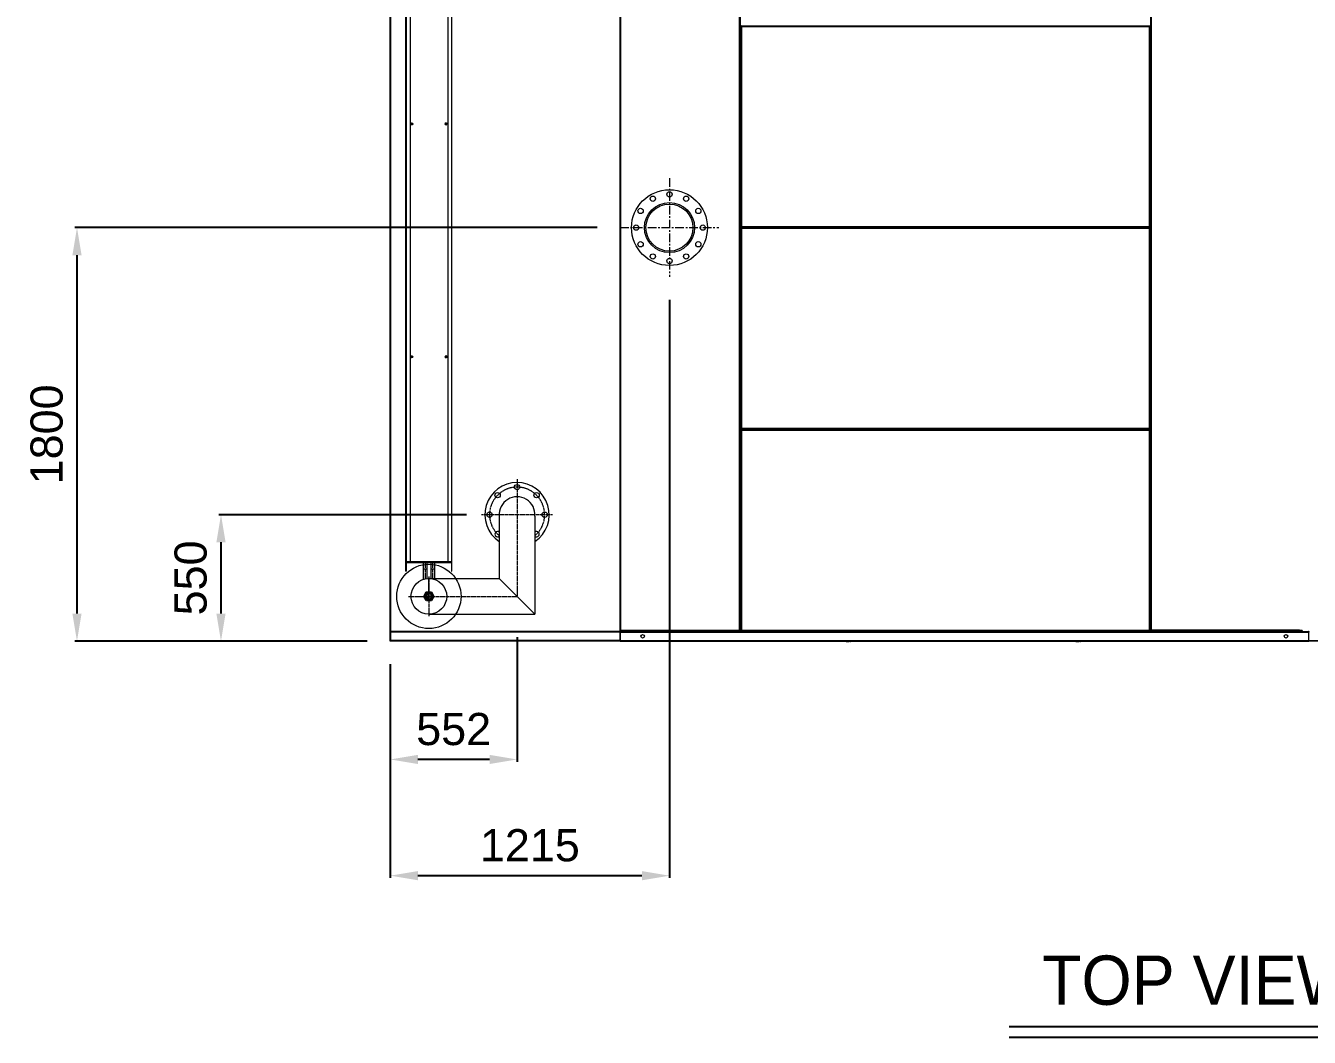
# Model space of a CAD drawing. Header units: millimetres. Extents: x -17070 to 48083, y -291348 to 45670.
# Drawn here: x 26189 to 31776, y 37842 to 42245 of the extents above; entities that cross this region are included whole.
import ezdxf
from ezdxf.enums import TextEntityAlignment as Align

# ---------------------------------------------------------------- set-up
doc = ezdxf.new("R2010")
doc.units = ezdxf.units.MM
doc.linetypes.add('CENTER', pattern=[2, 1.25, -0.25, 0.25, -0.25])
doc.linetypes.add('HIDDEN', pattern=[0.375, 0.25, -0.125])
for name, color, linetype in [('center', 1, 'CENTER'), ('냉각탑_box', 1, 'Continuous'), ('냉각탑_text', 3, 'Continuous')]:
    doc.layers.add(name, color=color, linetype=linetype)
doc.styles.get("Standard").update_dxf_attribs({"font": 'arial.ttf'})
doc.styles.add('돋움', font='Dotum.ttf')
doc.dimstyles.new('1.40', dxfattribs={"dimscale": 20, "dimtxt": 1.5, "dimasz": 1, "dimexe": 0.5, "dimexo": 0.5, "dimgap": 0.5, "dimtad": 1, "dimdec": 0, "dimzin": 0, "dimdsep": 46, "dimtxsty": 'Standard', "dimcen": 0, "dimclrd": 2, "dimclre": 2, "dimclrt": 3, "dimadec": 0, "dimazin": 0, "dimtfac": 1, "dimtdec": 0, "dimtmove": 0, "dimatfit": 0, "dimfxl": 1, "dimtolj": 1, "dimtzin": 0, "dimlwd": -1, "dimlwe": -1, "dimarcsym": 0})

# ---------------------------------------------------------------- blocks, each defined once
blk = doc.blocks.new('*D540')
at = {"color": 2, "transparency": 16777216}
for p, q in [((28676, 41366.4), (26402.6, 41366.4)), ((26412.6, 41246.4), (26412.6, 39686.4)), ((27676, 39566.4), (26402.6, 39566.4))]:
    blk.add_line(p, q, dxfattribs=at)
for points in [[(26392.6, 41246.4), (26432.6, 41246.4), (26412.6, 41366.4)], [(26392.6, 39686.4), (26432.6, 39686.4), (26412.6, 39566.4)]]:
    blk.add_solid(points, dxfattribs=at)
at = {"layer": 'Defpoints', "color": 0, "transparency": 16777216}
for p in [(28776, 41366.4), (26412.6, 39566.4), (27776, 39566.4)]:
    blk.add_point(p, dxfattribs=at)
at = {"color": 3, "lineweight": 5, "transparency": 16777216, "insert": (26281.1, 40466.4), "char_height": 140, "attachment_point": 5, "rotation": 90}
blk.add_mtext('\\A1;1800', dxfattribs=at)
blk = doc.blocks.new('*D541')
at = {"color": 2, "transparency": 16777216}
for p, q in [((28327.9, 39583.6), (28327.9, 39041.4)), ((27776, 39466.4), (27776, 39041.4)), ((28207.9, 39051.4), (27896, 39051.4))]:
    blk.add_line(p, q, dxfattribs=at)
for points in [[(27896, 39071.4), (27896, 39031.4), (27776, 39051.4)], [(28207.9, 39071.4), (28207.9, 39031.4), (28327.9, 39051.4)]]:
    blk.add_solid(points, dxfattribs=at)
at = {"layer": 'Defpoints', "color": 0, "transparency": 16777216}
for p in [(28327.9, 39683.6), (27776, 39566.4), (27776, 39051.4)]:
    blk.add_point(p, dxfattribs=at)
at = {"color": 3, "lineweight": 5, "transparency": 16777216, "insert": (28051.9, 39182.9), "char_height": 140, "attachment_point": 5}
blk.add_mtext('\\A1;552', dxfattribs=at)
blk = doc.blocks.new('*D542')
at = {"color": 2, "transparency": 16777216}
for p, q in [((28107.9, 40116.8), (27029.3, 40116.8)), ((27039.3, 39996.8), (27039.3, 39686.4)), ((27676, 39566.4), (27029.3, 39566.4))]:
    blk.add_line(p, q, dxfattribs=at)
for points in [[(27019.3, 39996.8), (27059.3, 39996.8), (27039.3, 40116.8)], [(27019.3, 39686.4), (27059.3, 39686.4), (27039.3, 39566.4)]]:
    blk.add_solid(points, dxfattribs=at)
at = {"layer": 'Defpoints', "color": 0, "transparency": 16777216}
for p in [(28207.9, 40116.8), (27039.3, 39566.4), (27776, 39566.4)]:
    blk.add_point(p, dxfattribs=at)
at = {"color": 3, "lineweight": 5, "transparency": 16777216, "insert": (26907.8, 39841.6), "char_height": 140, "attachment_point": 5, "rotation": 90}
blk.add_mtext('\\A1;550', dxfattribs=at)
blk = doc.blocks.new('*D538')
at = {"color": 2, "transparency": 16777216}
for p, q in [((28991.1, 41051.9), (28991.1, 38535.5)), ((27776, 39466.4), (27776, 38535.5)), ((28871.1, 38545.5), (27896, 38545.5))]:
    blk.add_line(p, q, dxfattribs=at)
for points in [[(27896, 38565.5), (27896, 38525.5), (27776, 38545.5)], [(28871.1, 38565.5), (28871.1, 38525.5), (28991.1, 38545.5)]]:
    blk.add_solid(points, dxfattribs=at)
at = {"layer": 'Defpoints', "color": 0, "transparency": 16777216}
for p in [(28991.1, 41151.9), (27776, 39566.4), (27776, 38545.5)]:
    blk.add_point(p, dxfattribs=at)
at = {"color": 3, "lineweight": 5, "transparency": 16777216, "insert": (28383.5, 38677), "char_height": 140, "attachment_point": 5}
blk.add_mtext('\\A1;1215', dxfattribs=at)
blk = doc.blocks.new('A$C019E714B')
at = {"color": 1, "linetype": 'CENTER', "ltscale": 0.5}
for p, q in [((0, 20.8), (36, 20.8)), ((18, 0), (18, 41.6))]:
    blk.add_line(p, q, dxfattribs=at)
at = {"ltscale": 0.5}
blk.add_lwpolyline([(0, 10.4), (18, 0), (36, 10.4), (36, 31.2), (18, 41.6), (0, 31.2)], close=True, dxfattribs=at)
for radius in [18, 13]:
    blk.add_circle((18, 20.8), radius, dxfattribs=at)
blk = doc.blocks.new('43632')
at = {"color": 7, "lineweight": 13}
for centre, radius in [((149363.5, -87474.9), 165), ((149363.5, -87474.9), 109), ((149291, -87349.3), 11.5), ((149363.5, -87329.9), 11.5), ((149436, -87349.3), 11.5), ((149237.9, -87402.4), 11.5), ((149489.1, -87402.4), 11.5), ((149218.5, -87474.9), 11.5), ((149508.5, -87474.9), 11.5), ((149237.9, -87547.4), 11.5), ((149489.1, -87547.4), 11.5), ((149291, -87600.4), 11.5), ((149436, -87600.4), 11.5), ((149363.5, -87619.9), 11.5)]:
    blk.add_circle(centre, radius, dxfattribs=at)
blk = doc.blocks.new('4')
at = {"lineweight": 20}
for p, q in [((27776, 39566.4), (27776, 43166.4)), ((27779, 39566.4), (27779, 43166.4)), ((28776, 39566.4), (28776, 43166.4)), ((28405.7, 40111.1), (28405.7, 39683.6)), ((28405.7, 39683.6), (28250.1, 39839.2)), ((28776, 39566.4), (27776, 39566.4)), ((28776, 39608.4), (27779, 39608.4)), ((28776, 39605.4), (27779, 39605.4)), ((28776, 39569.4), (27779, 39569.4)), ((34174.7, 39566.4), (28776, 39566.4))]:
    blk.add_line(p, q, dxfattribs=at)
at = {"color": 7, "lineweight": 20}
for p, q in [((28779, 39613.8), (28779, 43119)), ((29296.2, 39613.8), (29296.2, 43119)), ((29299.6, 39612.1), (29299.6, 43120.7)), ((31085.6, 39612.1), (31085.6, 43120.7)), ((31089, 39613.8), (31089, 43119)), ((31080.2, 42243.9), (29305, 42243.9)), ((31080.2, 42240.5), (29305, 42240.5)), ((31080.2, 41370.3), (29305, 41370.3)), ((31080.2, 41366.9), (29305, 41366.9)), ((31080.2, 41365.4), (29305, 41365.4)), ((31080.2, 41362), (29305, 41362)), ((31080.2, 40491.8), (29305, 40491.8)), ((31080.2, 40488.4), (29305, 40488.4)), ((31080.2, 40486.9), (29305, 40486.9)), ((31080.2, 40483.5), (29305, 40483.5)), ((31080.2, 39613.3), (29305, 39613.3)), ((31080.2, 39609.9), (29305, 39609.9)), ((28776, 39605), (31772.6, 39605)), ((28776, 39569.8), (31772.6, 39569.8)), ((28776, 39566.4), (31772.6, 39566.4)), ((28777.7, 39608.4), (31770.9, 39608.4))]:
    blk.add_line(p, q, dxfattribs=at)
at = {"lineweight": 20, "ltscale": 7.5}
for p, q in [((27843.9, 39871.4), (27843.9, 42871.4)), ((28043.9, 39871.4), (28043.9, 42871.4)), ((27861.9, 42829.4), (27861.9, 39909.4)), ((28025.9, 42829.4), (28025.9, 39909.4)), ((28250.1, 40111.1), (28250.1, 39839.2)), ((27843.9, 39913.4), (28043.9, 39913.4)), ((27843.9, 39911.4), (28043.9, 39911.4)), ((27845.9, 39909.4), (28041.9, 39909.4)), ((27845.9, 39909.4), (27845.9, 39871.4)), ((27919.4, 39909.4), (27919.4, 39835.2)), ((27935.4, 39909.4), (27935.4, 39838.7)), ((27952.4, 39909.4), (27952.4, 39838.7)), ((27968.4, 39909.4), (27968.4, 39835.2)), ((28041.9, 39909.4), (28041.9, 39871.4)), ((27843.9, 39871.4), (27845.9, 39871.4)), ((27919.4, 39881.4), (27935.4, 39881.4)), ((27943.9, 39761.4), (27943.9, 39841.4)), ((27943.9, 39839.2), (28250.1, 39839.2)), ((27952.4, 39881.4), (27968.4, 39881.4)), ((28041.9, 39871.4), (28043.9, 39871.4)), ((27947.9, 39759.4), (27943.9, 39759.2)), ((27951.2, 39759.4), (27947.9, 39759.4)), ((27943.9, 39683.6), (28405.7, 39683.6))]:
    blk.add_line(p, q, dxfattribs=at)
at = {"color": 6, "linetype": 'HIDDEN', "lineweight": 20, "ltscale": 7.5}
for p, q in [((27845.9, 42829.4), (27845.9, 39909.4)), ((28041.9, 42829.4), (28041.9, 39909.4))]:
    blk.add_line(p, q, dxfattribs=at)
at = {"color": 7, "lineweight": 20, "ltscale": 0.003042}
for p, q in [((29301.6, 42241), (29301.6, 42248.3)), ((29301.6, 41362.5), (29301.6, 41369.8)), ((29301.6, 41362.5), (29301.6, 41369.8)), ((29301.6, 40484), (29301.6, 40491.3))]:
    blk.add_line(p, q, dxfattribs=at)
at = {"color": 7, "lineweight": 20, "ltscale": 0.000833333}
for p, q in [((29303.6, 42241), (29301.6, 42241)), ((29301.9, 42241.9), (29301.9, 42243.9)), ((31080.2, 42241.9), (31080.2, 42243.9)), ((31081.6, 42241), (31083.6, 42241)), ((31083.3, 42241.9), (31083.3, 42243.9)), ((29301.6, 41572.4), (29299.6, 41572.4)), ((29303.6, 41369.8), (29301.6, 41369.8)), ((29303.6, 41362.5), (29301.6, 41362.5)), ((29301.9, 41368.9), (29301.9, 41366.9)), ((29301.9, 41363.4), (29301.9, 41365.4)), ((31080.2, 41368.9), (31080.2, 41366.9)), ((31080.2, 41363.4), (31080.2, 41365.4)), ((31081.6, 41369.8), (31083.6, 41369.8)), ((31081.6, 41362.5), (31083.6, 41362.5)), ((31083.3, 41368.9), (31083.3, 41366.9)), ((31083.3, 41363.4), (31083.3, 41365.4)), ((29301.6, 41160.4), (29299.6, 41160.4)), ((29303.6, 40491.3), (29301.6, 40491.3)), ((29303.6, 40484), (29301.6, 40484)), ((29301.9, 40490.4), (29301.9, 40488.4)), ((29301.9, 40484.9), (29301.9, 40486.9)), ((31080.2, 40490.4), (31080.2, 40488.4)), ((31080.2, 40484.9), (31080.2, 40486.9)), ((31081.6, 40491.3), (31083.6, 40491.3)), ((31081.6, 40484), (31083.6, 40484)), ((31083.3, 40490.4), (31083.3, 40488.4)), ((31083.3, 40484.9), (31083.3, 40486.9)), ((29303.6, 39612.8), (29301.6, 39612.8)), ((29301.9, 39611.9), (29301.9, 39609.9)), ((31080.2, 39611.9), (31080.2, 39609.9)), ((31081.6, 39612.8), (31083.6, 39612.8)), ((31083.3, 39611.9), (31083.3, 39609.9))]:
    blk.add_line(p, q, dxfattribs=at)
at = {"color": 7, "lineweight": 20, "ltscale": 0.000208333}
for p, q in [((29301.6, 42241), (29301.6, 42240.5)), ((29303.6, 42241), (29303.6, 42240.5)), ((31081.6, 42240.5), (31081.6, 42241)), ((31083.6, 42240.5), (31083.6, 42241)), ((29301.6, 41370.3), (29301.6, 41369.8)), ((29301.6, 41362.5), (29301.6, 41362)), ((29303.6, 41370.3), (29303.6, 41369.8)), ((29303.6, 41362.5), (29303.6, 41362)), ((31081.6, 41369.8), (31081.6, 41370.3)), ((31081.6, 41362), (31081.6, 41362.5)), ((31083.6, 41369.8), (31083.6, 41370.3)), ((31083.6, 41362), (31083.6, 41362.5)), ((29301.6, 40491.8), (29301.6, 40491.3)), ((29301.6, 40484), (29301.6, 40483.5)), ((29303.6, 40491.8), (29303.6, 40491.3)), ((29303.6, 40484), (29303.6, 40483.5)), ((31081.6, 40491.3), (31081.6, 40491.8)), ((31081.6, 40483.5), (31081.6, 40484)), ((31083.6, 40491.3), (31083.6, 40491.8)), ((31083.6, 40483.5), (31083.6, 40484)), ((29301.6, 39613.3), (29301.6, 39612.8)), ((29303.6, 39613.3), (29303.6, 39612.8)), ((31081.6, 39612.8), (31081.6, 39613.3)), ((31083.6, 39612.8), (31083.6, 39613.3))]:
    blk.add_line(p, q, dxfattribs=at)
at = {"color": 7, "lineweight": 20, "ltscale": 0.362583}
for p, q in [((29301.6, 42240.5), (29301.6, 41370.3)), ((29305, 42240.5), (29305, 41370.3)), ((31080.2, 41370.3), (31080.2, 42240.5)), ((31083.6, 41370.3), (31083.6, 42240.5)), ((29301.6, 41362), (29301.6, 40491.8)), ((29305, 41362), (29305, 40491.8)), ((31080.2, 40491.8), (31080.2, 41362)), ((31083.6, 40491.8), (31083.6, 41362)), ((29301.6, 40483.5), (29301.6, 39613.3)), ((29305, 40483.5), (29305, 39613.3)), ((31080.2, 39613.3), (31080.2, 40483.5)), ((31083.6, 39613.3), (31083.6, 40483.5))]:
    blk.add_line(p, q, dxfattribs=at)
at = {"color": 7, "lineweight": 20, "ltscale": 0.001417}
for p, q in [((29301.6, 42240.5), (29305, 42240.5)), ((29305, 42240.5), (29305, 42243.9)), ((31080.2, 42240.5), (31080.2, 42243.9)), ((31083.6, 42240.5), (31080.2, 42240.5)), ((29301.6, 41370.3), (29305, 41370.3)), ((29301.6, 41362), (29305, 41362)), ((29305, 41370.3), (29305, 41366.9)), ((29305, 41362), (29305, 41365.4)), ((31083.6, 41370.3), (31080.2, 41370.3)), ((31080.2, 41370.3), (31080.2, 41366.9)), ((31080.2, 41362), (31080.2, 41365.4)), ((31083.6, 41362), (31080.2, 41362)), ((29301.6, 40491.8), (29305, 40491.8)), ((29301.6, 40483.5), (29305, 40483.5)), ((29305, 40491.8), (29305, 40488.4)), ((29305, 40483.5), (29305, 40486.9)), ((31083.6, 40491.8), (31080.2, 40491.8)), ((31080.2, 40491.8), (31080.2, 40488.4)), ((31080.2, 40483.5), (31080.2, 40486.9)), ((31083.6, 40483.5), (31080.2, 40483.5)), ((29301.6, 39613.3), (29305, 39613.3)), ((29305, 39613.3), (29305, 39609.9)), ((31083.6, 39613.3), (31080.2, 39613.3)), ((31080.2, 39613.3), (31080.2, 39609.9)), ((28776, 39569.8), (28776, 39566.4)), ((31734.9, 39569.8), (31734.9, 39566.4)), ((31772.6, 39569.8), (31772.6, 39566.4))]:
    blk.add_line(p, q, dxfattribs=at)
at = {"color": 7, "lineweight": 20, "ltscale": 0.001292}
for p, q in [((29301.9, 42243.9), (29305, 42243.9)), ((29301.9, 42241.9), (29305, 42241.9)), ((31083.3, 42243.9), (31080.2, 42243.9)), ((31083.3, 42241.9), (31080.2, 42241.9)), ((29301.9, 41368.9), (29305, 41368.9)), ((29301.9, 41366.9), (29305, 41366.9)), ((29301.9, 41365.4), (29305, 41365.4)), ((29301.9, 41363.4), (29305, 41363.4)), ((31083.3, 41368.9), (31080.2, 41368.9)), ((31083.3, 41366.9), (31080.2, 41366.9)), ((31083.3, 41365.4), (31080.2, 41365.4)), ((31083.3, 41363.4), (31080.2, 41363.4)), ((29301.9, 40490.4), (29305, 40490.4)), ((29301.9, 40488.4), (29305, 40488.4)), ((29301.9, 40486.9), (29305, 40486.9)), ((29301.9, 40484.9), (29305, 40484.9)), ((31083.3, 40490.4), (31080.2, 40490.4)), ((31083.3, 40488.4), (31080.2, 40488.4)), ((31083.3, 40486.9), (31080.2, 40486.9)), ((31083.3, 40484.9), (31080.2, 40484.9)), ((29301.9, 39611.9), (29305, 39611.9)), ((29301.9, 39609.9), (29305, 39609.9)), ((31083.3, 39611.9), (31080.2, 39611.9)), ((31083.3, 39609.9), (31080.2, 39609.9))]:
    blk.add_line(p, q, dxfattribs=at)
at = {"color": 7, "lineweight": 20, "ltscale": 0.000583333}
for p, q in [((29305, 42241), (29303.6, 42241)), ((31080.2, 42241), (31081.6, 42241)), ((29305, 41369.8), (29303.6, 41369.8)), ((29305, 41362.5), (29303.6, 41362.5)), ((31080.2, 41369.8), (31081.6, 41369.8)), ((31080.2, 41362.5), (31081.6, 41362.5)), ((29305, 40491.3), (29303.6, 40491.3)), ((29305, 40484), (29303.6, 40484)), ((31080.2, 40491.3), (31081.6, 40491.3)), ((31080.2, 40484), (31081.6, 40484)), ((29305, 39612.8), (29303.6, 39612.8)), ((29303.6, 39612.4), (29305, 39612.4)), ((31080.2, 39612.8), (31081.6, 39612.8)), ((31738, 39612.1), (31736.6, 39612.1))]:
    blk.add_line(p, q, dxfattribs=at)
at = {"color": 7, "lineweight": 20, "ltscale": 0.000625}
for p, q in [((29305, 42243.9), (29305, 42245.4)), ((29401.7, 42243.9), (29401.7, 42245.4)), ((29405.1, 42243.9), (29405.1, 42245.4)), ((29409.8, 42245.4), (29409.8, 42243.9)), ((29464.1, 42245.4), (29464.1, 42243.9)), ((29469.3, 42245.4), (29469.3, 42243.9)), ((29484.1, 42243.9), (29484.1, 42245.4)), ((29486.6, 42243.9), (29486.6, 42245.4)), ((29489.2, 42245.4), (29489.2, 42243.9)), ((29489.2, 42245.4), (29489.2, 42243.9)), ((29489.2, 42245.4), (29489.2, 42243.9)), ((29494.4, 42245.4), (29494.4, 42243.9)), ((29496.4, 42245.4), (29496.4, 42243.9)), ((29531.2, 42245.4), (29531.2, 42243.9)), ((29816.4, 42243.9), (29816.4, 42245.4)), ((29819.8, 42243.9), (29819.8, 42245.4)), ((29821, 42245.4), (29821, 42243.9)), ((29824.4, 42245.4), (29824.4, 42243.9)), ((29828, 42245.4), (29828, 42243.9)), ((29867.8, 42245.4), (29867.8, 42243.9)), ((29873, 42245.4), (29873, 42243.9)), ((29935.6, 42243.9), (29935.6, 42245.4)), ((29950.4, 42243.9), (29950.4, 42245.4)), ((29955.6, 42245.4), (29955.6, 42243.9)), ((29960.8, 42245.4), (29960.8, 42243.9)), ((29975.6, 42243.9), (29975.6, 42245.4)), ((30014.6, 42245.4), (30014.6, 42243.9)), ((30172.8, 42245.4), (30172.8, 42243.9)), ((30178, 42245.4), (30178, 42243.9)), ((30319.6, 42245.4), (30319.6, 42243.9)), ((30452.6, 42245.4), (30452.6, 42243.9)), ((30456, 42245.4), (30456, 42243.9)), ((30458, 42245.4), (30458, 42243.9)), ((30461.4, 42245.4), (30461.4, 42243.9)), ((30465, 42245.4), (30465, 42243.9)), ((30782.8, 42245.4), (30782.8, 42243.9)), ((30788, 42245.4), (30788, 42243.9)), ((30853.6, 42245.4), (30853.6, 42243.9)), ((30858.8, 42245.4), (30858.8, 42243.9)), ((30858.8, 42245.4), (30858.8, 42243.9)), ((30861.4, 42243.9), (30861.4, 42245.4)), ((30863.4, 42245.4), (30863.4, 42243.9)), ((30949, 42243.9), (30949, 42245.4)), ((30963.8, 42243.9), (30963.8, 42245.4)), ((30969, 42243.9), (30969, 42245.4)), ((30979.2, 42243.9), (30979.2, 42245.4)), ((31013.8, 42243.9), (31013.8, 42245.4)), ((31017.2, 42243.9), (31017.2, 42245.4)), ((31019.2, 42245.4), (31019.2, 42243.9)), ((31019.2, 42245.4), (31019.2, 42243.9)), ((31019.2, 42245.4), (31019.2, 42243.9)), ((31024.4, 42245.4), (31024.4, 42243.9)), ((31026.4, 42245.4), (31026.4, 42243.9)), ((29305, 41365.4), (29305, 41366.9)), ((29401.7, 41365.4), (29401.7, 41366.9)), ((29405.1, 41365.4), (29405.1, 41366.9)), ((29305, 40486.9), (29305, 40488.4)), ((29401.7, 40486.9), (29401.7, 40488.4)), ((29405.1, 40486.9), (29405.1, 40488.4))]:
    blk.add_line(p, q, dxfattribs=at)
at = {"color": 7, "lineweight": 20, "ltscale": 0.000128159}
for p, q in [((29305, 42243.6), (29305, 42243.9)), ((29305, 41367.2), (29305, 41366.9)), ((29305, 41365.1), (29305, 41365.4)), ((29305, 40488.7), (29305, 40488.4)), ((29305, 40486.6), (29305, 40486.9)), ((29305, 39610.2), (29305, 39609.9))]:
    blk.add_line(p, q, dxfattribs=at)
at = {"color": 7, "lineweight": 20, "ltscale": 0.000624608}
blk.add_line((29496.6, 42245.4), (29496.6, 42243.9), dxfattribs=at)
at = {"color": 7, "lineweight": 20, "ltscale": 0.000624057}
for p, q in [((30019.8, 42245.4), (30019.8, 42243.9)), ((30324.8, 42245.4), (30324.8, 42243.9))]:
    blk.add_line(p, q, dxfattribs=at)
at = {"color": 7, "lineweight": 20, "ltscale": 0.000208344}
for p, q in [((31080.2, 42241), (31080.2, 42240.5)), ((31080.2, 41362.5), (31080.2, 41362)), ((31080.2, 40484), (31080.2, 40483.5))]:
    blk.add_line(p, q, dxfattribs=at)
at = {"color": 7, "lineweight": 20, "ltscale": 0.000124937}
for p, q in [((31083.6, 42241.9), (31083.3, 42241.9)), ((31083.6, 41368.9), (31083.3, 41368.9)), ((31083.6, 41365.4), (31083.3, 41365.4)), ((31083.6, 40486.9), (31083.3, 40486.9))]:
    blk.add_line(p, q, dxfattribs=at)
at = {"color": 7, "lineweight": 20, "ltscale": 0.000375}
for p, q in [((31083.6, 42241), (31083.6, 42241.9)), ((31083.6, 41369.8), (31083.6, 41368.9)), ((31083.6, 41364.5), (31083.6, 41365.4)), ((31083.6, 40493.3), (31083.6, 40492.4)), ((31083.6, 40486), (31083.6, 40486.9)), ((28778.5, 39610.4), (28777.6, 39610.4)), ((29296.7, 39610.4), (29297.6, 39610.4)), ((31083.6, 39614.8), (31083.6, 39613.9)), ((31088.5, 39610.4), (31087.6, 39610.4)), ((31733.7, 39610.4), (31734.6, 39610.4))]:
    blk.add_line(p, q, dxfattribs=at)
at = {"color": 7, "lineweight": 20, "ltscale": 0.000547189}
for p, q in [((29300.9, 42049.1), (29299.6, 42049.1)), ((29300.9, 42043.7), (29299.6, 42043.7)), ((29300.9, 41578.1), (29299.6, 41578.1)), ((29300.9, 41154.7), (29299.6, 41154.7)), ((29300.9, 40689.1), (29299.6, 40689.1)), ((29300.9, 40683.7), (29299.6, 40683.7)), ((29300.9, 40129.1), (29299.6, 40129.1)), ((29300.9, 40123.7), (29299.6, 40123.7))]:
    blk.add_line(p, q, dxfattribs=at)
at = {"color": 7, "lineweight": 20, "ltscale": 0.000414935}
for p, q in [((29300.6, 42048.4), (29299.9, 42049.1)), ((29300.6, 42044.4), (29299.9, 42043.7)), ((29300.6, 41577.4), (29299.9, 41578.1)), ((29300.6, 41155.4), (29299.9, 41154.7)), ((29300.6, 40688.4), (29299.9, 40689.1)), ((29300.6, 40684.4), (29299.9, 40683.7)), ((29300.6, 40128.4), (29299.9, 40129.1)), ((29300.6, 40124.4), (29299.9, 40123.7)), ((29300.6, 39611.4), (29299.9, 39612.1)), ((31773.3, 39607.4), (31772.6, 39606.7))]:
    blk.add_line(p, q, dxfattribs=at)
at = {"color": 1, "linetype": 'CENTER', "lineweight": 20, "ltscale": 7.5}
for p, q in [((27874.2, 41817.7), (27863.6, 41817.7)), ((27868.9, 41823.1), (27868.9, 41812.4)), ((28013.6, 41817.7), (28024.2, 41817.7)), ((28018.9, 41823.1), (28018.9, 41812.4)), ((27874.2, 40804.1), (27863.6, 40804.1)), ((27868.9, 40809.4), (27868.9, 40798.8)), ((28013.6, 40804.1), (28024.2, 40804.1)), ((28018.9, 40809.4), (28018.9, 40798.8)), ((28327.9, 40271.1), (28327.9, 39761.4)), ((28482.1, 40116.8), (28173.6, 40116.8)), ((27927.4, 39909.4), (27927.4, 39837.4)), ((27960.4, 39909.4), (27960.4, 39837.4)), ((27943.9, 39847.1), (27943.9, 39675.7)), ((27856, 39761.4), (28327.9, 39761.4))]:
    blk.add_line(p, q, dxfattribs=at)
at = {"color": 7, "lineweight": 20, "ltscale": 0.000354584}
for p, q in [((29408.3, 41366.1), (29408.3, 41366.9)), ((31081.9, 41366.1), (31081.9, 41366.9)), ((29408.3, 40487.6), (29408.3, 40488.4)), ((31081.9, 40487.6), (31081.9, 40488.4))]:
    blk.add_line(p, q, dxfattribs=at)
at = {"color": 7, "lineweight": 20, "ltscale": 0.000270413}
for p, q in [((29408.3, 41365.4), (29408.3, 41366.1)), ((29408.3, 40486.9), (29408.3, 40487.6))]:
    blk.add_line(p, q, dxfattribs=at)
at = {"color": 7, "lineweight": 20, "ltscale": 0.000208322}
for p, q in [((31080.2, 41370.3), (31080.2, 41369.8)), ((31080.2, 40491.8), (31080.2, 40491.3)), ((31080.2, 39613.3), (31080.2, 39612.8))]:
    blk.add_line(p, q, dxfattribs=at)
at = {"color": 7, "lineweight": 20, "ltscale": 0.000374989}
for p, q in [((31080.2, 41362.5), (31080.2, 41363.4)), ((31080.2, 40484), (31080.2, 40484.9))]:
    blk.add_line(p, q, dxfattribs=at)
at = {"color": 7, "lineweight": 20, "ltscale": 0.000270414}
for p, q in [((31081.9, 41365.4), (31081.9, 41366.1)), ((31081.9, 40486.9), (31081.9, 40487.6))]:
    blk.add_line(p, q, dxfattribs=at)
at = {"color": 7, "lineweight": 20, "ltscale": 0.000833336}
for p, q in [((31083.6, 41362.5), (31083.6, 41364.5)), ((31083.6, 40484), (31083.6, 40486))]:
    blk.add_line(p, q, dxfattribs=at)
at = {"color": 7, "lineweight": 20, "ltscale": 0.000375003}
for p, q in [((31081.9, 40491.3), (31081.9, 40490.4)), ((31081.9, 39612.8), (31081.9, 39611.9))]:
    blk.add_line(p, q, dxfattribs=at)
at = {"color": 7, "lineweight": 20, "ltscale": 0.23175}
blk.add_line((28776, 39613.8), (29296.2, 39613.8), dxfattribs=at)
at = {"color": 7, "lineweight": 20, "ltscale": 0.000562932}
for p, q in [((28776.9, 39612.1), (28776, 39612.1)), ((29299.6, 39612.1), (29298.2, 39612.1)), ((31086.9, 39612.1), (31085.6, 39612.1)), ((31735.2, 39612.1), (31736.6, 39612.1))]:
    blk.add_line(p, q, dxfattribs=at)
at = {"color": 7, "lineweight": 20, "ltscale": 0.000502197}
for p, q in [((28778.2, 39612.1), (28776.9, 39612.1)), ((31088.2, 39612.1), (31086.9, 39612.1)), ((31734, 39612.1), (31735.2, 39612.1))]:
    blk.add_line(p, q, dxfattribs=at)
at = {"color": 7, "lineweight": 20, "ltscale": 0.000293404}
for p, q in [((28777.6, 39612.1), (28777.6, 39611.4)), ((29297.6, 39612.1), (29297.6, 39611.4)), ((31087.6, 39612.1), (31087.6, 39611.4)), ((31734.6, 39612.1), (31734.6, 39611.4))]:
    blk.add_line(p, q, dxfattribs=at)
at = {"color": 7, "lineweight": 20, "ltscale": 0.000414929}
for p, q in [((28777.6, 39610.4), (28777.6, 39611.4)), ((29297.6, 39610.4), (29297.6, 39611.4)), ((31087.6, 39611.4), (31087.6, 39610.4)), ((31734.6, 39611.4), (31734.6, 39610.4))]:
    blk.add_line(p, q, dxfattribs=at)
at = {"color": 7, "lineweight": 20, "ltscale": 0.232167}
blk.add_line((28777.6, 39610.4), (29296.7, 39610.4), dxfattribs=at)
at = {"color": 7, "lineweight": 20, "ltscale": 0.000833321}
for p, q in [((29268.4, 39608.4), (29268.4, 39610.4)), ((31268.4, 39608.4), (31268.4, 39610.4))]:
    blk.add_line(p, q, dxfattribs=at)
at = {"color": 7, "lineweight": 20, "ltscale": 0.000250012}
blk.add_line((29297.6, 39610.4), (29298.2, 39610.4), dxfattribs=at)
at = {"color": 7, "lineweight": 20, "ltscale": 0.000708333}
for p, q in [((29298.2, 39610.4), (29298.2, 39612.1)), ((31774.3, 39568.4), (31772.6, 39568.4))]:
    blk.add_line(p, q, dxfattribs=at)
at = {"color": 7, "lineweight": 20, "ltscale": 0.001512}
blk.add_line((29301.9, 39610.4), (29298.3, 39610.4), dxfattribs=at)
at = {"color": 7, "lineweight": 20, "ltscale": 0.000547135}
blk.add_line((29300.9, 39612.1), (29299.6, 39612.1), dxfattribs=at)
at = {"color": 7, "lineweight": 20, "ltscale": 0.000251269}
blk.add_line((29301.9, 39612.4), (29301.3, 39612.4), dxfattribs=at)
at = {"color": 7, "lineweight": 20, "ltscale": 0.000208346}
blk.add_line((29303.6, 39611.9), (29303.6, 39612.4), dxfattribs=at)
at = {"color": 7, "lineweight": 20, "ltscale": 0.000499589}
for p, q in [((29454.1, 39608.7), (29454.1, 39609.9)), ((29494.1, 39608.7), (29494.1, 39609.9)), ((29920.6, 39608.7), (29920.6, 39609.9)), ((29990.6, 39608.7), (29990.6, 39609.9)), ((30929, 39608.7), (30929, 39609.9)), ((30969, 39608.7), (30969, 39609.9))]:
    blk.add_line(p, q, dxfattribs=at)
at = {"color": 7, "lineweight": 20, "ltscale": 0.016667}
for p, q in [((29494.1, 39608.7), (29454.1, 39608.7)), ((30969, 39608.7), (30929, 39608.7))]:
    blk.add_line(p, q, dxfattribs=at)
at = {"color": 7, "lineweight": 20, "ltscale": 0.029167}
blk.add_line((29990.6, 39608.7), (29920.6, 39608.7), dxfattribs=at)
at = {"color": 7, "lineweight": 20, "ltscale": 0.001792}
blk.add_line((31087.6, 39610.4), (31083.3, 39610.4), dxfattribs=at)
at = {"color": 7, "lineweight": 20, "ltscale": 0.000833328}
blk.add_line((31083.6, 39640.4), (31085.6, 39640.4), dxfattribs=at)
at = {"color": 7, "lineweight": 20, "ltscale": 0.00083334}
blk.add_line((31085.6, 39613.8), (31083.6, 39613.8), dxfattribs=at)
at = {"color": 7, "lineweight": 20, "ltscale": 0.268833}
blk.add_line((31733.7, 39610.4), (31088.5, 39610.4), dxfattribs=at)
at = {"color": 7, "lineweight": 20, "ltscale": 0.268417}
blk.add_line((31733.2, 39613.8), (31089, 39613.8), dxfattribs=at)
at = {"color": 7, "lineweight": 20, "ltscale": 0.004015}
for p, q in [((31744.2, 39612), (31734.6, 39612)), ((31744.2, 39610.4), (31734.6, 39610.4))]:
    blk.add_line(p, q, dxfattribs=at)
at = {"color": 7, "lineweight": 20, "ltscale": 0.000666667}
for p, q in [((31744.2, 39612), (31744.2, 39610.4)), ((29759.8, 39564.8), (29759.8, 39566.4)), ((29791.3, 39564.8), (29791.3, 39566.4)), ((30760.3, 39564.8), (30760.3, 39566.4)), ((30791.8, 39564.8), (30791.8, 39566.4))]:
    blk.add_line(p, q, dxfattribs=at)
at = {"color": 7, "lineweight": 20, "ltscale": 0.001131}
for p, q in [((28776, 39605), (28776, 39607.7)), ((31772.6, 39607.7), (31772.6, 39605))]:
    blk.add_line(p, q, dxfattribs=at)
at = {"color": 7, "lineweight": 20, "ltscale": 0.014667}
for p, q in [((28776, 39605), (28776, 39569.8)), ((31772.6, 39605), (31772.6, 39569.8))]:
    blk.add_line(p, q, dxfattribs=at)
at = {"color": 7, "lineweight": 20, "ltscale": 0.001083}
blk.add_line((34175.8, 39567.6), (28776, 39567.6), dxfattribs=at)
at = {"color": 7, "lineweight": 20, "ltscale": 1.08536e-05}
blk.add_line((28777.7, 39608.4), (28777.7, 39608.4), dxfattribs=at)
at = {"color": 7, "lineweight": 20, "ltscale": 1.28301e-05}
blk.add_line((28778.5, 39608.4), (28778.6, 39608.4), dxfattribs=at)
at = {"color": 7, "lineweight": 20, "ltscale": 8.21853e-06}
blk.add_line((28778.6, 39608.4), (28778.6, 39608.4), dxfattribs=at)
at = {"color": 7, "lineweight": 20, "ltscale": 1.62238e-05}
blk.add_line((28779.1, 39608.4), (28779.2, 39608.4), dxfattribs=at)
at = {"color": 7, "lineweight": 20, "ltscale": 2.41018e-05}
blk.add_line((28779.1, 39608.4), (28779.2, 39608.4), dxfattribs=at)
at = {"color": 7, "lineweight": 20, "ltscale": 3.6506e-06}
blk.add_line((28779.2, 39608.4), (28779.2, 39608.4), dxfattribs=at)
at = {"color": 7, "lineweight": 20, "ltscale": 0.005083}
for p, q in [((29759.8, 39564.8), (29772, 39564.8)), ((29791.3, 39564.8), (29779.1, 39564.8)), ((30760.3, 39564.8), (30772.5, 39564.8)), ((30791.8, 39564.8), (30779.6, 39564.8))]:
    blk.add_line(p, q, dxfattribs=at)
at = {"color": 7, "lineweight": 20, "ltscale": 8.94681e-06}
blk.add_line((29772, 39608.4), (29772, 39608.4), dxfattribs=at)
at = {"color": 7, "lineweight": 20, "ltscale": 1.51616e-05}
blk.add_line((29772, 39608.4), (29772, 39608.4), dxfattribs=at)
at = {"color": 7, "lineweight": 20, "ltscale": 2.69547e-06}
blk.add_line((29772, 39608.4), (29772, 39608.4), dxfattribs=at)
at = {"color": 7, "lineweight": 20, "ltscale": 1.51768e-05}
blk.add_line((29779, 39608.4), (29779.1, 39608.4), dxfattribs=at)
at = {"color": 7, "lineweight": 20, "ltscale": 2.70045e-06}
blk.add_line((29779.1, 39608.4), (29779.1, 39608.4), dxfattribs=at)
at = {"color": 7, "lineweight": 20, "ltscale": 8.40029e-06}
blk.add_line((29779.1, 39608.4), (29779.1, 39608.4), dxfattribs=at)
at = {"color": 7, "lineweight": 20, "ltscale": 3.50751e-06}
blk.add_line((30772.5, 39608.4), (30772.5, 39608.4), dxfattribs=at)
at = {"color": 7, "lineweight": 20, "ltscale": 1.0193e-05}
blk.add_line((30772.5, 39608.4), (30772.5, 39608.4), dxfattribs=at)
at = {"color": 7, "lineweight": 20, "ltscale": 1.41996e-05}
blk.add_line((30772.5, 39608.4), (30772.5, 39608.4), dxfattribs=at)
at = {"color": 7, "lineweight": 20, "ltscale": 1.72064e-05}
blk.add_line((30779.5, 39608.4), (30779.6, 39608.4), dxfattribs=at)
at = {"color": 7, "lineweight": 20, "ltscale": 8.67599e-06}
blk.add_line((30779.6, 39608.4), (30779.6, 39608.4), dxfattribs=at)
at = {"color": 7, "lineweight": 20, "ltscale": 3.38591e-06}
blk.add_line((30779.6, 39608.4), (30779.6, 39608.4), dxfattribs=at)
at = {"color": 7, "lineweight": 20, "ltscale": 0.000875002}
blk.add_line((31770.9, 39608.4), (31773, 39608.4), dxfattribs=at)
at = {"color": 7, "lineweight": 20, "ltscale": 7.43254e-06}
blk.add_line((31770.9, 39608.4), (31770.9, 39608.4), dxfattribs=at)
at = {"color": 7, "lineweight": 20, "ltscale": 7.59711e-06}
blk.add_line((31772.4, 39608.4), (31772.4, 39608.4), dxfattribs=at)
at = {"color": 7, "lineweight": 20, "ltscale": 2.4526e-05}
blk.add_line((31772.4, 39608.4), (31772.4, 39608.4), dxfattribs=at)
at = {"color": 7, "lineweight": 20, "ltscale": 0.000708334}
blk.add_line((31774.3, 39605), (31772.6, 39605), dxfattribs=at)
at = {"color": 7, "lineweight": 20, "ltscale": 0.000166674}
blk.add_line((31772.6, 39566.4), (31773, 39566.4), dxfattribs=at)
at = {"color": 7, "lineweight": 20, "ltscale": 0.000271024}
blk.add_line((31772.9, 39567.1), (31772.9, 39566.4), dxfattribs=at)
at = {"color": 7, "lineweight": 20, "ltscale": 8.25854e-06}
blk.add_line((31773, 39608.4), (31773, 39608.4), dxfattribs=at)
at = {"color": 7, "lineweight": 20, "ltscale": 0.000364732}
blk.add_line((31774.7, 39607.8), (31774.2, 39607.1), dxfattribs=at)
at = {"color": 7, "lineweight": 20, "ltscale": 0.000733899}
blk.add_line((31774.2, 39605.8), (31774.2, 39607.6), dxfattribs=at)
at = {"color": 7, "lineweight": 20, "ltscale": 0.000333326}
blk.add_line((31774.2, 39567.6), (31774.2, 39568.4), dxfattribs=at)
at = {"color": 7, "lineweight": 20, "ltscale": 0.01525}
blk.add_line((31774.3, 39568.4), (31774.3, 39605), dxfattribs=at)
at = {"lineweight": 20, "ltscale": 7.5}
for points in [[(27865, 41820), (27868.9, 41822.2), (27872.8, 41820), (27872.8, 41815.5), (27868.9, 41813.2), (27865, 41815.5)], [(28022.8, 41820), (28018.9, 41822.2), (28015, 41820), (28015, 41815.5), (28018.9, 41813.2), (28022.8, 41815.5)], [(27865, 40806.3), (27868.9, 40808.6), (27872.8, 40806.3), (27872.8, 40801.8), (27868.9, 40799.6), (27865, 40801.8)], [(28022.8, 40806.3), (28018.9, 40808.6), (28015, 40806.3), (28015, 40801.8), (28018.9, 40799.6), (28022.8, 40801.8)]]:
    blk.add_lwpolyline(points, close=True, dxfattribs=at)
for centre, radius in [((27868.9, 41817.7), 4.61), ((28018.9, 41817.7), 4.61), ((27868.9, 40804.1), 4.61), ((28018.9, 40804.1), 4.61), ((27943.9, 39761.4), 140), ((27943.9, 39761.4), 77.8)]:
    blk.add_circle(centre, radius, dxfattribs=at)
at = {"color": 0, "lineweight": 20}
blk.add_circle((28990.9, 41366.4), 102.5, dxfattribs=at)
at = {"color": 0, "lineweight": 20, "ltscale": 7.5}
for centre in [(28327.9, 40236.8), (28243, 40201.7), (28412.7, 40201.7), (28207.9, 40116.8), (28447.9, 40116.8)]:
    blk.add_circle(centre, 11.5, dxfattribs=at)
at = {"color": 7, "lineweight": 20}
for centre in [(28874.3, 39587.4), (31674.3, 39587.4)]:
    blk.add_circle(centre, 8, dxfattribs=at)
for centre, radius, start, end in [((31103.3, 42223.4), 28.8, 139.9195, 142.2232), ((29298.2, 42050.8), 3.4, 294.3152, 359.7596), ((29298.2, 42042), 3.4, 0.2404, 65.6848), ((29298.2, 41579.8), 3.4, 294.3152, 359.7595), ((29298.2, 41571), 3.4, 24.3156, 65.6848), ((29398.7, 41356.8), 13.3, 40.1056, 43.8741), ((31103.3, 41387.4), 28.8, 217.7768, 220.0805), ((31091.5, 41356.8), 13.3, 136.1259, 139.8944), ((29298.2, 41161.8), 3.4, 294.3152, 335.6842), ((29298.2, 41153), 3.4, 0.2405, 65.6848), ((29298.2, 40690.8), 3.4, 294.3152, 359.7596), ((29298.2, 40682), 3.4, 0.2404, 65.6848), ((29398.7, 40478.3), 13.3, 40.1056, 43.8741), ((31091.5, 40478.3), 13.3, 136.1259, 139.8944), ((29298.2, 40130.8), 3.4, 294.3152, 359.7596), ((29298.2, 40122), 3.4, 0.2405, 65.6848), ((29243.6, 39613.6), 5.2, 217.9803, 269.5814), ((29298.2, 39613.8), 3.4, 270, 359.7595), ((29305, 39613.8), 3.4, 197.1054, 213.9754), ((29305, 39613.8), 1.4, 225.5859, 270), ((31243.6, 39613.6), 5.2, 217.9803, 270), ((29772, 39567.6), 2.8, 270, 334.6227), ((29779.1, 39567.6), 2.8, 205.3773, 270), ((30772.5, 39567.6), 2.8, 270, 334.6227), ((30779.6, 39567.6), 2.8, 205.3773, 270), ((31770.9, 39605), 3.4, 0, 90), ((31770.9, 39569.8), 3.4, 300, 335.684), ((31772.4, 39569.8), 3.4, 278.4565, 294.1479), ((31773, 39605.6), 2.8, 0, 90), ((31773, 39567.6), 1.2, 270, 0), ((31773, 39567.6), 2.8, 334.6185, 0), ((31772.4, 39605), 3.4, 0, 1)]:
    blk.add_arc(centre, radius, start, end, dxfattribs=at)
at = {"color": 0, "lineweight": 20, "ltscale": 7.5}
for centre, radius, start, end in [((28327.9, 40116.8), 140, 303.755, 236.245), ((28327.9, 40116.8), 78, 355.7947, 184.2053), ((28243, 40032), 11.5, 52.1093, 307.8907), ((28412.7, 40032), 11.5, 232.1093, 127.8907)]:
    blk.add_arc(centre, radius, start, end, dxfattribs=at)
at = {"color": 1, "linetype": 'CENTER', "lineweight": 20, "ltscale": 7.5}
blk.add_arc((28327.9, 40116.8), 120, 310.4098, 229.5902, dxfattribs=at)
at = {"color": 7, "lineweight": 20}
blk.add_ellipse((31738.4, 39613.8), major_axis=(0, 3.4), ratio=0.766044, start_param=2.094462, end_param=2.128772, dxfattribs=at)
for points in [[(31082.6, 42241.9), (31082.4, 42241.7), (31082.1, 42241.5), (31081.8, 42241.4), (31081.5, 42241.2), (31081.1, 42241)], [(29300.9, 42049.1), (29301.2, 42049.4), (29301.4, 42049.8), (29301.5, 42050.1), (29301.6, 42050.5), (29301.6, 42050.8)], [(29300.9, 42043.7), (29301.2, 42043.4), (29301.4, 42043), (29301.5, 42042.7), (29301.6, 42042.3), (29301.6, 42042)], [(29300.9, 41578.1), (29301.2, 41578.4), (29301.4, 41578.8), (29301.5, 41579.1), (29301.6, 41579.5), (29301.6, 41579.8)], [(31082.6, 41368.9), (31082.4, 41369.1), (31082.1, 41369.3), (31081.8, 41369.5), (31081.5, 41369.6), (31081.1, 41369.8)], [(29300.9, 41154.7), (29301.2, 41154.4), (29301.4, 41154), (29301.5, 41153.7), (29301.6, 41153.3), (29301.6, 41153)], [(29300.9, 40689.1), (29301.2, 40689.4), (29301.4, 40689.8), (29301.5, 40690.1), (29301.6, 40690.5), (29301.6, 40690.8)], [(29300.9, 40683.7), (29301.2, 40683.4), (29301.4, 40683), (29301.5, 40682.7), (29301.6, 40682.3), (29301.6, 40682)], [(29300.9, 40129.1), (29301.2, 40129.4), (29301.4, 40129.8), (29301.5, 40130.1), (29301.6, 40130.5), (29301.6, 40130.8)], [(29300.9, 40123.7), (29301.2, 40123.4), (29301.4, 40123), (29301.5, 40122.7), (29301.6, 40122.3), (29301.6, 40122)], [(28776.9, 39612.1), (28777.3, 39612.5), (28777.7, 39612.8), (28778.1, 39613.1), (28778.6, 39613.5), (28779, 39613.8)], [(28777.6, 39611.4), (28777.9, 39611.8), (28778.2, 39612.3), (28778.4, 39612.8), (28778.7, 39613.3), (28779, 39613.8)], [(29297.6, 39611.4), (29297.3, 39611.8), (29297, 39612.3), (29296.7, 39612.8), (29296.5, 39613.3), (29296.2, 39613.8)], [(29298.2, 39612.1), (29297.9, 39612.5), (29297.5, 39612.8), (29297.1, 39613.1), (29296.6, 39613.5), (29296.2, 39613.8)], [(29300.9, 39612.1), (29301.2, 39612.4), (29301.4, 39612.8), (29301.5, 39613.1), (29301.6, 39613.5), (29301.6, 39613.8)], [(31086.9, 39612.1), (31087.3, 39612.5), (31087.7, 39612.8), (31088.1, 39613.1), (31088.6, 39613.5), (31089, 39613.8)], [(31087.6, 39611.4), (31087.9, 39611.8), (31088.2, 39612.3), (31088.4, 39612.8), (31088.7, 39613.3), (31089, 39613.8)], [(31735.2, 39612.1), (31734.9, 39612.5), (31734.5, 39612.8), (31734.1, 39613.1), (31733.6, 39613.5), (31733.2, 39613.8)], [(31734.6, 39611.4), (31734.3, 39611.8), (31734, 39612.3), (31733.7, 39612.8), (31733.5, 39613.3), (31733.2, 39613.8)], [(28776, 39607.7), (28776.3, 39608), (28776.6, 39608.2), (28777, 39608.3), (28777.3, 39608.4), (28777.7, 39608.4)], [(31772.6, 39607.7), (31772.2, 39608), (31771.9, 39608.2), (31771.6, 39608.3), (31771.2, 39608.4), (31770.9, 39608.4)], [(31774.2, 39607.6), (31773.9, 39607.9), (31773.7, 39608.1), (31773.5, 39608.3), (31773.2, 39608.4), (31773, 39608.4)]]:
    blk.add_open_spline(points, degree=5, dxfattribs=at)
at = {"layer": 'center', "lineweight": 20, "ltscale": 30}
for p, q in [((28991.1, 41580.9), (28991.1, 41151.9)), ((28776.6, 41366.4), (29205.6, 41366.4))]:
    blk.add_line(p, q, dxfattribs=at)
at = {"color": 0, "lineweight": 20}
blk.add_blockref('43632', (-120372.4, 128841.3), dxfattribs=at)
at = {"lineweight": 20, "ltscale": 7.5, "xscale": -1, "rotation": 270}
blk.add_blockref('A$C019E714B', (27923.1, 39743.4), dxfattribs=at)

msp = doc.modelspace()

# ---------------------------------------------------------------- linework, layer by layer
at = {"layer": '냉각탑_box'}
for p, q in [((30469.1, 37888.5), (32092.5, 37888.5)), ((30469.1, 37841.9), (32092.5, 37841.9))]:
    msp.add_line(p, q, dxfattribs=at)

# ---------------------------------------------------------------- block references
msp.add_blockref('4', (0, 0))

# ---------------------------------------------------------------- texts
at = {"layer": '냉각탑_text', "style": '돋움'}
msp.add_text('TOP VIEW', height=214.63, dxfattribs=at).set_placement((31299, 38090.7), align=Align.MIDDLE_CENTER)

# ---------------------------------------------------------------- dimensions: what is measured, and where the dimension line sits
at = {"lineweight": 5}
for base, p1, picture, middle in [((26412.6, 39566.4), (28776, 41366.4), '*D540', (26281.1, 40466.4)), ((27039.3, 39566.4), (28207.9, 40116.8), '*D542', (26907.8, 39841.6))]:
    dim = msp.add_linear_dim(base=base, p1=p1, p2=(27776, 39566.4), angle=90, dimstyle='1.40', override={"dimtxt": 7, "dimasz": 6, "dimexo": 5, "dimgap": 3}, dxfattribs=at)
    dim.commit()
    dim.dimension.update_dxf_attribs({"geometry": picture, "text_midpoint": middle})
for base, p1, picture, middle in [((27776, 38545.5), (28991.1, 41151.9), '*D538', (28383.5, 38677)), ((27776, 39051.4), (28327.9, 39683.6), '*D541', (28051.9, 39182.9))]:
    dim = msp.add_linear_dim(base=base, p1=p1, p2=(27776, 39566.4), dimstyle='1.40', override={"dimtxt": 7, "dimasz": 6, "dimexo": 5, "dimgap": 3}, dxfattribs=at)
    dim.commit()
    dim.dimension.update_dxf_attribs({"geometry": picture, "text_midpoint": middle})

doc.saveas('drawing.dxf')
